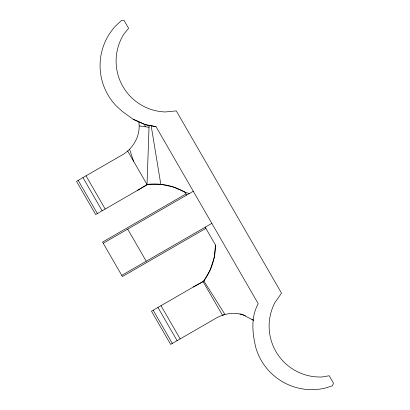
<?xml version="1.0" encoding="UTF-8"?>
<svg xmlns="http://www.w3.org/2000/svg" width="410" height="410" viewBox="0 0 410 410"><rect width="100%" height="100%" fill="white"/><g stroke="black" fill="none" stroke-linecap="round" stroke-linejoin="round"><path stroke-width="0.61" d="M149.081 125.619L147.026 184.531L137.529 190.373L95.684 214.538L76.506 181.322L122.79 154.606C133.865 147.943 141.019 134.613 138.759 121.678L144.802 124.476L149.081 125.619L150.624 125.619M205.195 227.191L215.501 245.042L214.163 257.741L210.217 269.882L203.832 280.947L203.135 281.716L193.325 287.015M137.529 190.373L148.036 184.31L160.812 184.31L173.297 186.965L184.971 192.157L189.282 193.582M185.986 193.92L102.546 242.095L122.431 276.54L205.876 228.365M103.223 243.268L193.305 191.26M121.755 275.366L211.832 223.358M215.501 245.042A61.172 61.172 0 0 1 203.832 280.947L151.474 311.175L170.652 344.39L216.936 317.668C225.592 313.117 236.36 311.672 245.446 315.782M139.323 125.962L149.025 127.254M239.942 314.091L242.023 314.367L253.339 320.215M144.802 124.476L156.061 126.762L258.238 303.733C250.571 317.263 252.391 333.479 255.917 347.987A58.348 58.348 0 0 0 324.771 388.203L332.418 385.846L333.494 383.171L329.204 375.744L322.106 376.98A50.891 50.891 0 0 1 274.925 302.529L281.521 293.155L176.295 110.9L165.179 111.961A50.891 50.891 0 0 1 123.856 34.107L128.627 28.331L124.107 20.5L121.488 20.5L115.62 25.948A58.348 58.348 0 0 0 116.02 105.683L122.354 111.448L133.132 119.284L144.802 124.476L145.16 126.736M156.061 126.762L151.141 125.619L160.812 184.31M133.132 119.284L138.196 121.437M251.909 319.129L253.339 320.225M203.832 280.947L224.9 314.367L222.548 315.341L203.135 281.716M184.971 192.157L186.668 195.093M127.612 150.906L147.026 184.531L148.036 184.31A61.172 61.172 0 0 1 184.971 192.157M127.71 229.134L146.242 261.226M86.028 175.828L105.201 209.038M160.997 305.681L180.169 338.891M82.969 177.597L102.141 210.807M157.937 307.444L177.11 340.659M78.192 180.354L97.365 213.564M153.161 310.206L172.333 343.416M129.627 149.353L133.563 161.217"/></g></svg>
